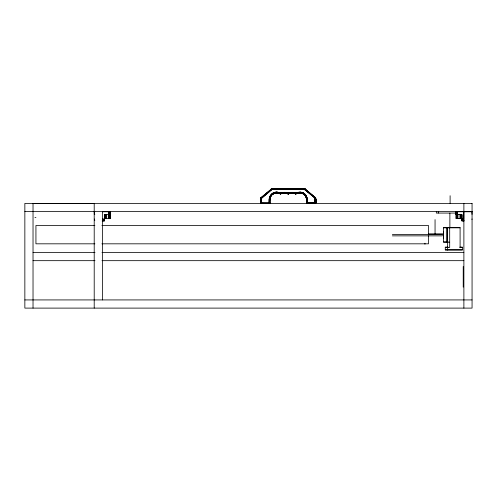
<?xml version="1.0" encoding="UTF-8"?>
<svg xmlns="http://www.w3.org/2000/svg" width="497" height="497" viewBox="0 0 497 497"><rect width="100%" height="100%" fill="white"/><g stroke="black" fill="none" stroke-linecap="round" stroke-linejoin="round"><path stroke-width="0.75" d="M261.292 203.54L261.403 202.962L260.795 203.205L261.111 203.546L260.751 203.012L261.062 197.893M295.864 193.414C293.87 191.867 290.534 192.146 288.235 193.178L287.949 193.768L283.967 192.954L280.65 193.762L284.793 192.954L288.229 193.836L292.422 192.935L295.678 193.762L291.615 192.985L288.366 193.768L292.422 192.985L295.678 193.762L294.802 193.401C300.082 193.383 305.891 190.923 306.91 199.359C307.581 195.104 303.052 191.55 299.014 192.215C295.429 194.228 292.074 191.401 288.254 193.227L284.222 192.308L280.855 193.004L280.221 193.749C278.519 192.476 279.712 194.563 281.557 193.432C282.091 191.68 286.471 192.501 288.173 193.308C290.354 192.712 292.708 192.252 294.901 193.116C298.97 192.861 302.027 191.333 305.028 195.06M291.95 192.991L288.366 193.768L292.081 192.991L295.957 193.793L294.802 193.401C298.952 192.892 305.866 191.562 306.649 198.57C306.531 210.84 308.246 195.42 304.698 194.277C302.306 192.103 298.678 191.792 295.827 193.221L295.522 193.768L291.615 192.985L291.938 192.339L294.696 192.755L295.727 193.532L291.609 192.861L288.018 193.631L283.961 192.824L280.513 193.631M291.031 193.053L288.229 193.836L284.862 192.973L280.65 193.762L281.557 193.432L280.805 193.762L280.525 193.171C273.648 189.463 267.529 196.197 269.256 203.111L261.323 203.08L261.292 198.458L272.07 189.4L304.394 189.4L314.8 197.787C315.297 207.616 316.409 203.453 314.707 197.899L305.028 189.779C305.91 189.009 303.835 188.618 305.444 189.276L315.129 197.402C316.676 198.508 315.023 204.615 315.645 203.254C314.489 189.164 317.303 205.888 315.055 202.962L306.581 203.087L306.649 198.57L306.705 203.062L315.713 202.962L315.707 198.533M443.498 237.137L443.492 232.577M461.62 218.568L461.62 214.381M461.812 218.568L461.812 214.381M463.844 211.759L463.844 218.96L461.881 218.96L461.881 214.381L455.668 214.381L455.668 211.759L472.02 211.759M260.981 203.242L260.882 198.39C260.869 198.738 260.068 204.845 261.403 202.962C259.987 203.745 260.055 198.614 261.335 197.402L271.784 188.916L304.742 188.928M306.73 203.155L306.649 198.57L306.618 199.359C305.525 196.483 307.394 196.489 307.152 199.359L306.55 199.359L306.432 197.812L305.5 195.681M307.146 198.477L307.047 203.198L315.322 203.068L315.402 198.421L314.98 197.576L304.885 189.171L271.816 189.108L304.642 189.108L315.508 198.129M443.498 237.765L443.498 236.808M443.492 232.907L443.492 231.95L443.504 234.603M269.728 203.155C269.703 203.316 270.12 203.466 269.256 202.962L269.697 203.441L270.293 196.961M288.229 193.787L288.235 193.178L289.186 192.805L291.59 192.494M315.328 197.93L315.284 203.298L306.779 203.248M315.483 203.242L315.055 203.472L315.055 202.962L315.694 203.111L315.055 202.962C317.477 205.801 314.34 189.102 315.545 203.292M443.498 238.106L443.492 238.423L443.498 237.442M443.492 232.279L443.492 231.285L443.498 231.863M295.808 193.637C293.447 192.345 290.652 192.712 288.179 193.426C285.7 192.563 282.955 192.445 280.519 193.532C274.437 190.121 267.833 196.638 269.908 202.962L260.826 203.074L261.254 202.962L261.062 198.421L260.9 203.062L260.962 198.402L260.763 203.093L260.826 198.378L260.826 203.074L260.819 198.651L260.9 203.062L261.024 198.651L261.484 197.576L261.136 197.93M288.229 193.644L287.198 193.439L287.695 192.929L288.13 193.401L285.141 192.339L282.395 192.525L280.351 193.507L275.282 192.258C272.033 193.246 270.405 195.253 274.605 193.078C276.133 191.705 283.035 194.793 278.537 192.985M315.694 203.111L315.576 198.39C315.086 207.92 316.521 200.689 314.893 197.676L305.27 189.487M315.346 201.527L315.496 198.402L315.458 203.043L306.804 203.043L306.649 198.57M269.405 199.359C269.579 195.265 273.499 191.643 277.655 192.619C271.499 191.457 268.628 198.489 269.256 203.242L261.248 203.198L261.173 198.44L261.565 197.676L272.07 189.015L271.542 189.096M261.161 198.651L261.124 203.018L260.882 198.39M315.502 202.962L315.496 198.402C314.595 208.355 317.341 199.701 315.079 197.452L315.104 197.787M278.55 192.426L275.86 192.469L277.63 192.793C273.735 192.209 269.84 195.383 269.865 199.359L269.821 198.533L269.765 202.962L269.821 198.533L269.411 203.335L261.043 203.323M315.297 198.651C314.893 207.665 317.055 200.608 315.123 197.402L305.413 189.314C304.555 188.32 303.953 189.537 305.028 189.779M279.904 193.594C282.091 194.83 277.568 191.749 275.847 192.333L275.891 192.824L280.662 193.799L280.525 193.171L276.009 192.171L273.089 192.998L271.25 194.383L269.883 196.8L269.256 199.359L269.374 203.54L269.256 202.962L269.908 202.962L269.716 198.52L269.635 202.962M314.986 198.315L315.489 197.831L315.645 202.962M315.353 202.242L315.402 198.421M269.455 203.435L261.403 203.441L261.41 198.477L271.753 189.605L304.394 189.55L305.034 189.022M280.575 193.414L284.806 192.6L288.154 193.532L289.211 193.333L288.459 193.662L289.13 193.116L288.254 193.227L288.508 193.774L289.273 193.463L288.564 193.016M260.757 198.533L260.9 203.062M280.513 193.811L276.699 192.774L276.723 192.165L277.643 192.246M315.589 203.316L315.055 202.962L315.135 203.36L307.047 203.335L306.724 202.962L306.873 198.545L306.612 199.359C306.531 195.992 303.748 192.768 300.256 192.817L300.281 192.165L299.362 192.308L299.393 192.83C292.056 194.762 298.287 192.637 301.045 192.755L299.368 192.426C302.878 191.68 306.009 194.687 307.009 197.713M315.433 198.651L315.334 203.018L315.291 198.44M292.441 192.494L292.081 192.991M284.818 192.463L284.862 192.973L281.19 193.594M271.586 194.892L270.343 196.98L269.896 199.359L269.256 199.359L269.946 196.284L271.884 193.985M272.07 189.55L272.07 188.891L271.275 189.158L261.105 197.632L260.826 203.074M269.821 198.533L269.84 199.359L269.896 198.539L269.306 198.533M270.25 196.011L270.679 196.24L269.908 199.359L269.716 198.52M269.896 199.359L269.946 198.545L269.79 199.359M288.285 193.426L289.086 192.985L288.31 193.532M279.457 192.706L278.649 192.581L280.501 193.221C280.805 194.395 278.68 193.432 279.575 192.879L280.494 193.296L281.389 192.966L280.414 193.389L279.488 193.103M269.654 203.043C268.343 198.036 271.977 191.668 277.643 192.712M270.014 198.197L269.896 199.359C269.728 194.128 276.133 191.084 280.364 193.793M471.957 219.469L472.02 218.96M292.87 193.035L293.292 192.575M276.723 192.221L277.711 192.258L277.568 192.898M285.682 192.544L285.837 193.091M271.43 189.022L271.89 188.903L271.014 189.276L271.437 189.779L271.014 189.276L271.847 188.91L304.394 188.966C305.86 189.363 304.984 188.922 304.586 189.438M301.101 192.252C302.002 193.706 305.73 194.339 306.158 197.085M295.814 193.818C293.485 192.749 296.237 194.892 295.802 193.171L294.951 192.985L294.783 193.445L293.224 193.066M261.757 197.899L261.335 197.402L260.968 197.831L260.751 198.651L261.403 198.651L260.875 198.023M260.925 202.962L260.962 198.402L261.068 203.186M261.111 203.546L260.795 203.205M301.045 192.755L299.387 192.724C303.4 192.233 305.804 196.048 307.009 198.527L307.208 202.962C306.568 204.006 306.444 202.708 306.761 202.962M260.869 203.335L261.403 202.962L261.18 203.503M307.208 203.553L307.208 202.962C307.071 204.043 306.233 202.838 306.91 203.546M307.09 203.54L307.208 202.962L306.674 203.316M295.672 193.799L294.764 193.457L295.665 193.811L295.802 193.171L296.591 192.811L296.883 193.395L300.256 192.755L301.791 192.998M294.013 193.215L294.131 192.737M260.819 198.185L260.751 198.651L261.192 197.533M286.415 193.196L286.533 192.718M269.697 203.441L269.256 202.962L269.585 203.453M315.502 203.441L315.055 202.962M261.173 198.44L261.111 202.962L261.254 198.651M260.763 198.458L260.956 197.862M304.872 188.966L305.208 189.121L304.562 189.574M300.586 192.165L301.101 192.389L298.448 192.414L298.542 192.935L301.033 192.83L299.38 192.637M269.244 199.055L269.455 198.489M270.25 197.278L271.617 194.948L275.089 192.942L274.984 192.463M302.511 193.296L302.698 192.842L303.325 192.973L304.605 193.824L306.121 195.563L306.624 196.918M307.071 199.359L307.214 199.017L307.152 202.962L307.009 198.527M280.6 193.526L283.967 192.904M271.604 189.68L271.586 188.966M276.711 192.587L275.878 192.699L278.581 193.109M261.018 197.75L261.347 197.415L260.776 198.378L261.403 198.651M269.803 203.186L269.256 202.962M271.337 189.661L272.07 189.258L304.63 189.202M314.849 198.073L315.123 197.402C314.887 198.924 315.676 197.104 315.44 197.75M280.525 193.171L280.662 193.799L281.538 193.389L280.687 193.513M271.579 194.992L274.307 193.159L277.68 192.917M304.394 189.258L305.121 189.661L304.729 189.612M270.641 196.222L271.617 194.948L271.256 194.588M306.96 202.962L306.705 199.359M304.145 193.65L303.86 194.047L304.568 194.662M271.511 189.568L271.722 188.928M271.735 189.612L272.07 189.4M271.573 189.171L271.275 189.158M271.126 189.407L261.515 197.613M288.335 193.631L289.248 193.451L288.366 193.768M304.791 194.178L304.456 194.538L301.12 192.911L298.492 192.942M261.484 197.576L261.136 197.595L261.441 197.862M260.956 203.41L261.403 202.962M306.755 203.41L307.208 202.962L306.786 203.379M305.4 189.332L304.394 188.891L304.959 188.99M295.995 193.55L297.672 193.016M294.951 192.985L295.833 193.296L296.92 192.693M300.263 192.674L301.033 192.83L298.535 192.923L295.932 193.7L297.622 192.842L301.083 192.525L299.368 192.426M280.625 193.625L281.557 193.432L280.637 193.706M261.596 197.713L263.876 195.806M287.365 192.973L288.154 193.532L287.241 193.321L288.111 193.712L287.216 193.395L288.086 193.818L287.198 193.439L288.229 193.836L288.235 193.178L288.372 193.805L289.235 193.408L288.086 193.818L284.793 192.904M271.343 189.276L271.449 189.463M315.458 203.043L315.502 198.651M271.306 189.084L271.027 189.289L272.07 188.891M271.014 189.276L271.256 189.121M296.019 193.793L298.542 192.935M303.369 192.998L303.207 193.631L305.406 195.663L305.866 195.439M296.827 193.42L295.963 193.805L295.802 193.171L296.1 193.755L296.883 193.395L295.963 193.805L296.877 193.383L296.1 193.755M296.734 193.022L295.889 193.526M297.952 192.382L297.697 193.122M315.334 203.018L315.353 198.651M295.951 193.755L296.839 193.296M306.668 199.359L305.854 196.414L306.289 196.153M296.815 193.221L295.914 193.619L296.777 193.128M296.69 192.904L299.014 192.215M288.359 193.445L289.13 193.116M288.453 193.644L289.204 193.333M280.581 193.296L281.389 192.966L280.855 193.004M288.26 193.302L289.086 192.985M280.513 193.718L279.457 193.196L280.432 193.526M299.362 192.308L299.815 192.146M282.917 193.084L283.967 192.954L283.942 192.457M306.866 197.707L306.388 197.825L306.55 199.359L306.034 196.812M269.399 202.987L269.635 199.359M315.694 198.651L315.055 198.651L315.191 202.962L315.03 198.477L315.688 198.378M288.173 193.308L287.695 192.929L288.173 193.308L287.322 193.103L288.13 193.631L287.241 193.321L288.092 193.805L287.198 193.439M295.727 193.532L294.802 193.401M288.055 193.55L287.322 193.103L288.111 193.432M275.537 192.879L277.612 192.892L275.891 192.824L277.612 192.892L275.891 192.824L276.699 192.817M299.455 192.83L301.033 192.83M295.69 193.706L294.864 193.234L295.703 193.625M275.885 192.774L277.63 192.793L275.878 192.699L277.618 192.855L276.705 192.755M300.256 192.817L299.393 192.817L301.027 192.879L299.393 192.78L302.779 193.432M307.208 203.472L315.055 203.459M33.547 203.515L94.051 203.515M24.85 211.598L472.063 211.598M94.815 211.778L94.237 211.778L94.306 214.393L94.815 214.393M102.419 211.778L110.595 211.778L110.595 214.393L104.382 214.393L104.382 220.941L102.152 220.941M455.848 213.07L436.335 213.07L436.335 211.598M472.02 214.381L471.957 211.759M34.952 217.382L35.933 217.382M104.382 218.581L110.272 218.581L110.334 211.778M461.881 218.568L455.991 218.568L456.06 214.381M102.419 218.978L104.382 218.978M102.419 219.481L104.382 219.481M461.881 219.469L463.844 219.469M102.419 219.96L104.382 219.96M461.881 219.941L463.844 219.941M102.419 220.364L104.382 220.364M461.881 220.345L463.844 220.345M102.419 220.674L104.382 220.674M461.881 220.656L463.844 220.656M102.419 220.873L104.382 220.873M461.881 220.854L463.844 220.854M464.111 220.923L461.881 220.923L461.881 218.034M94.896 225.501L35.933 225.501L35.933 243.822L94.896 243.822M101.879 225.501L428.513 225.501L428.513 234.857M443.486 227.825L460.092 227.825M428.513 233.845L442.97 233.845L442.97 235.479M392.363 234.429L442.249 234.429M392.363 235.864L442.249 235.864M443.486 241.89L448.157 241.89M449.686 242.219L443.486 242.219L443.504 227.496L460.092 227.496L460.092 247.419M101.879 243.822L428.513 243.822L428.513 235.845M448.052 247.096L445.287 247.096L445.287 250.072L462.384 250.072L462.384 247.096L459.899 247.096M445.287 247.419L449.686 247.419L449.686 227.825M459.899 247.419L462.384 247.419M445.287 249.742L462.384 249.742M33.026 252.488L95.008 252.488M101.984 252.488L463.881 252.488M33.026 260.67L95.008 260.67M101.984 260.67L463.881 260.67M24.85 299.927L472.063 299.927M299.374 192.544L300.263 192.544M299.387 192.724L300.256 192.755M275.847 192.333L280.519 193.42M280.32 193.563L279.426 193.271L280.327 193.544M295.74 193.302L295.367 192.973L295.802 193.302M276.717 192.308L276.009 192.171L277.693 192.382M261.118 203.248L269.374 203.54M276.717 192.407L277.674 192.507M279.575 192.879L280.109 192.954M269.616 197.632L270.095 197.75M300.281 192.165L301.101 192.389M261.403 203.553L261.379 203.105M301.915 192.569L302.698 192.842M269.883 196.8L270.343 196.98M272.431 193.389L272.853 193.873M287.278 193.221L288.13 193.631M260.981 197.843L261.54 198.173M270.71 195.265L271.107 195.551M305.406 195.663L305.854 196.377L304.872 194.979M94.815 220.364L94.237 218.978M305.854 196.414L304.99 195.091L305.17 194.346M273.338 193.029L273.555 193.47M274.145 192.693L274.307 193.159M260.981 202.962L260.981 198.651L261.006 203.043M282.221 192.718L282.346 193.19M289.9 192.743L290.024 193.221M283.079 192.544L283.147 193.035M290.739 192.575L290.813 193.066M306.531 198.825L306.556 199.359M315.11 202.962L315.055 198.651L315.055 203.546M443.498 231.534L443.498 232.316M443.492 237.398L443.492 238.181M261.111 198.651L261.118 202.962M443.492 235.112L443.492 237.728M463.881 203.416L463.881 308.109M463.229 266.504L463.229 287.142M461.881 215.133L461.881 217.68M461.309 214.381L461.309 218.568M460.899 214.381L460.899 218.568M460.427 214.381L460.427 218.568M459.918 214.381L459.918 218.568M457.954 214.381L457.954 218.568M457.625 211.759L457.625 214.381M457.445 214.381L457.445 218.568M457.122 211.759L457.122 214.381M456.973 214.381L456.973 218.568M456.644 211.759L456.644 214.381M456.569 214.381L456.569 218.568M456.24 211.759L456.252 218.568M455.929 211.759L455.929 214.381M450.108 195.731L450.108 203.416M449.878 213.039L449.878 227.775M447.598 227.825L447.598 247.419M447.511 227.825L447.511 242.219M447.368 247.419L447.368 250.072M446.349 227.825L446.349 242.219M438.298 211.598L438.298 213.07M435.055 219.612L435.055 233.845M424.954 243.232L424.954 244.213M110.533 211.778L110.533 214.393M110.204 214.393L110.204 218.581M110.023 211.778L110.005 218.581M109.613 211.778L109.694 218.581M109.29 214.393L109.29 218.581M109.141 211.778L109.141 214.393M108.818 214.393L108.818 218.581M108.632 211.778L108.632 214.393M108.309 214.393L108.309 218.581M106.346 214.393L106.346 218.581M105.836 214.393L105.836 218.581M105.364 214.393L105.364 218.581M104.954 214.393L104.954 218.581M104.643 214.393L104.643 218.581M104.451 214.393L104.451 218.581M102.382 211.598L102.382 299.927M94.505 211.778L94.505 214.393M94.206 203.416L94.206 308.109M33.026 203.416L33.026 308.109M472.063 203.416L24.85 203.416L24.85 308.109L472.063 308.109L472.063 203.416M301.058 192.65L300.263 192.575L301.058 192.65"/></g></svg>
